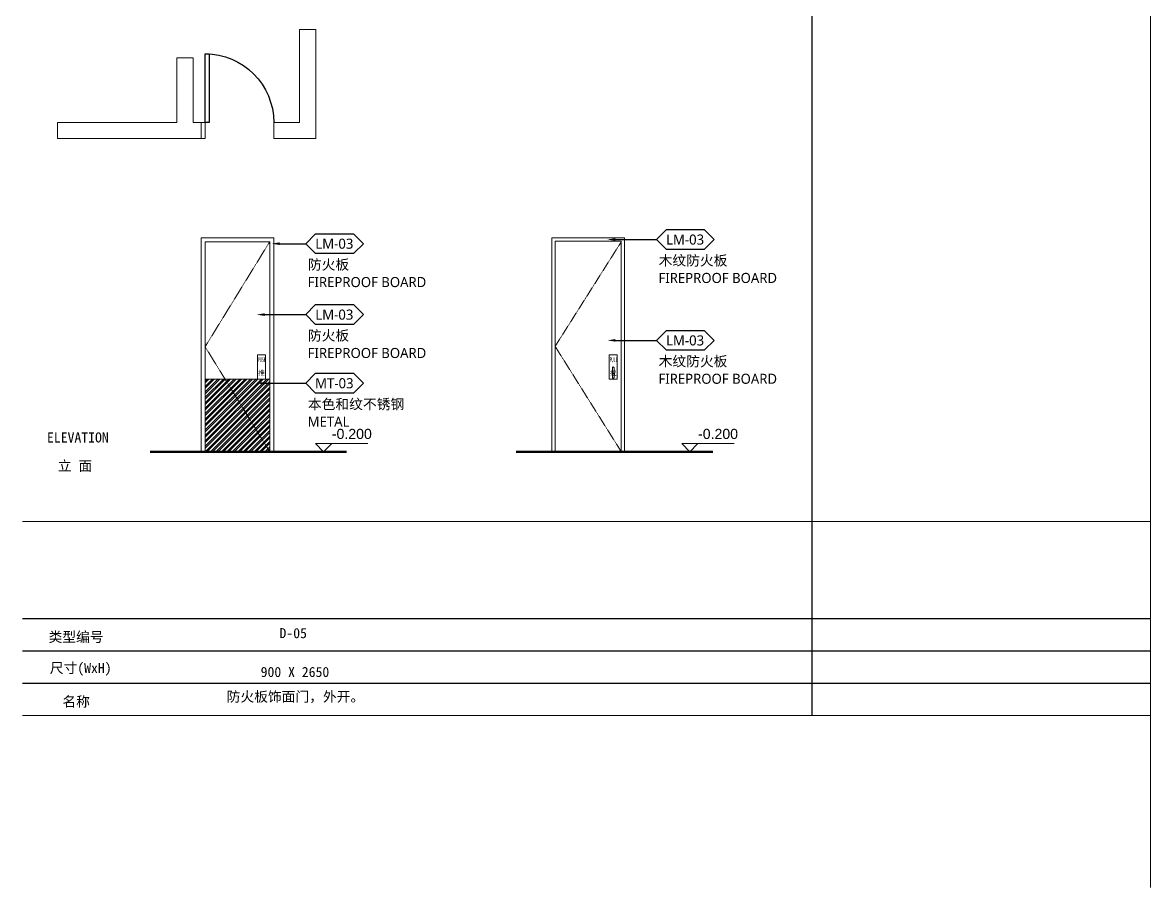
# Model space of a CAD drawing. Header units: millimetres. Extents: x -59920 to -20716, y 18887 to 47087.
# Drawn here: x -59920 to -45943, y 18887 to 29600 of the extents above; entities that cross this region are included whole.
import ezdxf
from ezdxf import colors
from ezdxf.entities.mleader import LeaderData, LeaderLine
from ezdxf.enums import TextEntityAlignment as Align
from ezdxf.math import Vec2, Vec3

# ---------------------------------------------------------------- set-up
doc = ezdxf.new("R2010")
doc.units = ezdxf.units.MM
doc.linetypes.add('_ACM-G-HIDDEN', pattern=[4.7625, 3.175, -1.5875])
for name, color, linetype in [('0 @ 50', 7, 'Continuous'), ('I-ELEV-LW01', 1, 'Continuous'), ('I—平面—门', 1, 'Continuous'), ('L-ELEV-MARK', 253, 'Continuous'), ('WALL TYPE$0$G-ANNO-NOTE-CH', 7, 'Continuous')]:
    doc.layers.add(name, color=color, linetype=linetype)
for name, color, linetype, lineweight in [('_ACM-A-ANNO-DIMS', 1, 'Continuous', 13), ('_ACM-A-DETL-THIN', 2, 'Continuous', 13), ('_ACM-A-ELVE-HIDD', 1, '_ACM-G-HIDDEN', 13), ('_ACM-A-ELVE-THIK', 5, 'Continuous', 50), ('I-PL-WALL-FHINISH', 73, 'Continuous', 13), ('I-WALL', 6, 'Continuous', 13), ('图框-1', 3, 'Continuous', 9)]:
    doc.layers.add(name, color=color, linetype=linetype, lineweight=lineweight)
doc.styles.add('_ACM-G-NOTES', font='arial.ttf')
doc.styles.add('MtXpl_', font='simhei.ttf')
doc.styles.add('WALL TYPE$0$Aecom Chinese', font='Microsoft YaHei.ttf')

# ---------------------------------------------------------------- blocks, each defined once
blk = doc.blocks.new('A$C3849a8ba')
at = {"layer": 'I-PL-WALL-FHINISH'}
blk.add_lwpolyline([(0, -200), (50, -200), (50, 0), (0, 0)], close=True, dxfattribs=at)
at = {"layer": 'I—平面—门'}
blk.add_lwpolyline([(50, -1050), (100, -1050), (100, -200), (50, -200)], close=True, dxfattribs=at)
at = {"layer": 'L-ELEV-MARK'}
blk.add_arc((50, -200), 850, 270, 0, dxfattribs=at)
blk = doc.blocks.new('WHA12202707')
at = {"transparency": 16777216}
for p, q in [((2.38, 2.38), (0, 0)), ((2.38, -2.38), (0, 0)), ((11.91, 2.38), (2.38, 2.38)), ((11.91, 2.38), (14.29, 0)), ((11.91, -2.38), (14.29, 0)), ((2.38, -2.38), (11.91, -2.38))]:
    blk.add_line(p, q, dxfattribs=at)
at = {"transparency": 16777216, "style": 'WALL TYPE$0$Aecom Chinese'}
blk.add_attdef('英文2', (0.49, -14.58), '', height=2.5, dxfattribs=at)
at = {"layer": 'WALL TYPE$0$G-ANNO-NOTE-CH', "transparency": 16777216, "style": 'WALL TYPE$0$Aecom Chinese'}
blk.add_attdef('编号', text='', height=2.5, dxfattribs=at).set_placement((7.1, 0), align=Align.MIDDLE)
for tag, p in [('中文', (0.54, -5.18)), ('英文', (0.49, -9.51))]:
    blk.add_attdef(tag, text='', height=2.5, dxfattribs=at).set_placement(p, align=Align.MIDDLE_LEFT)
blk = doc.blocks.new('*U134')
for p, q in [((-2, 2), (2, 2)), ((0, 0), (-2, 2)), ((-2, 0), (2, 0)), ((2, 2), (0, 0)), ((2, 2), (11, 2))]:
    blk.add_line(p, q)
at = {"style": '_ACM-G-NOTES'}
blk.add_attdef('HEIGHT-1', text='', height=2.5, dxfattribs=at).set_placement((2.05, 5.66), align=Align.TOP_LEFT)

msp = doc.modelspace()

# ---------------------------------------------------------------- hatches: boundary and pattern name
h = msp.add_hatch()
h.set_pattern_fill('ANSI32', color=8, scale=5)
h.set_pattern_definition([(45, (-20788.744, 10167.86), (-33.67596, 33.67596), []), (45, (-20766.294, 10167.86), (-33.67596, 33.67596), [])])
h.paths.add_polyline_path([(-56857.3, 24284.4), (-56857.3, 25184.4), (-57657.3, 25184.4), (-57657.3, 24284.4)])

# ---------------------------------------------------------------- linework, layer by layer
at = {"layer": '_ACM-A-DETL-THIN'}
for points in [[(-57707.3, 24284.4), (-57707.3, 26934.4), (-56807.3, 26934.4), (-56807.3, 24284.4)], [(-56857.3, 26884.4), (-56857.3, 24284.4)], [(-52460.4, 24284.4), (-52460.4, 26934.4), (-53360.4, 26934.4), (-53360.4, 24284.4)], [(-52500.4, 24284.4), (-52500.4, 26894.4), (-53320.4, 26894.4), (-53320.4, 24284.4)], [(-57657.3, 25184.4), (-56857.3, 25184.4)]]:
    msp.add_lwpolyline(points, dxfattribs=at)
for points in [[(-57657.3, 26884.4), (-56857.3, 26884.4), (-56857.3, 24284.4), (-57657.3, 24284.4)], [(-56907.3, 25184.4), (-57007.3, 25184.4), (-57007.3, 25484.4), (-56907.3, 25484.4)], [(-52550.4, 25184.4), (-52650.4, 25184.4), (-52650.4, 25484.4), (-52550.4, 25484.4)]]:
    msp.add_lwpolyline(points, close=True, dxfattribs=at)
msp.add_lwpolyline([(-52600.4, 25334.4), (-52600.4, 25334.4, -0.4142136), (-52590.4, 25324.4), (-52590.4, 25204.2, -0.4142136), (-52600.4, 25194.2), (-52600.4, 25194.2, -0.4142136), (-52610.4, 25204.2), (-52610.4, 25324.4, -0.4142136)], format="xyb", close=True, dxfattribs=at)
at = {"layer": '_ACM-A-ELVE-HIDD'}
for points in [[(-56857.3, 26884.4), (-57657.3, 25584.4), (-56857.3, 24284.4)], [(-52500.4, 24284.4), (-53320.4, 25589.4), (-52500.4, 26884.4)], [(-56658.7, 24284.4), (-56125.8, 24284.4)], [(-52120.5, 24284.4), (-51587.6, 24284.4)]]:
    msp.add_lwpolyline(points, dxfattribs=at)
at = {"layer": '_ACM-A-ELVE-THIK'}
for points in [[(-58340.2, 24284.4), (-55905.4, 24284.4)], [(-53802, 24284.4), (-51367.3, 24284.4)]]:
    msp.add_lwpolyline(points, dxfattribs=at)
at = {"layer": 'I-ELEV-LW01'}
for p, q in [((-50135.2, 21018.4), (-50135.2, 47087)), ((-59919.9, 22218.4), (-45942.9, 22218.4)), ((-59919.9, 21818.4), (-45942.9, 21818.4)), ((-59919.9, 21418.4), (-45942.9, 21418.4))]:
    msp.add_line(p, q, dxfattribs=at)
at = {"layer": 'I-WALL'}
for points in [[(-56807.3, 28163.5), (-56807.3, 28363.5), (-56487.3, 28363.5), (-56487.3, 29513.5), (-56287.3, 29513.5), (-56287.3, 28163.5), (-56807.3, 28163.5)], [(-57707.3, 28163.5), (-59487.3, 28163.5), (-59487.3, 28363.5), (-58007.3, 28363.5), (-58007.3, 29163.5), (-57807.3, 29163.5), (-57807.3, 28363.5), (-57707.3, 28363.5), (-57707.3, 28163.5)]]:
    msp.add_lwpolyline(points, dxfattribs=at)
at = {"layer": '图框-1', "color": 4}
msp.add_line((-45942.9, 18887), (-45942.9, 47087), dxfattribs=at)
for points in [[(-45942.9, 23418.4), (-59919.9, 23418.4), (-59919.9, 23418.4), (-59919.9, 23418.4)], [(-59919.9, 21018.4), (-45942.9, 21018.4)]]:
    msp.add_lwpolyline(points, dxfattribs=at)

# ---------------------------------------------------------------- block references
at = {"xscale": -1, "rotation": 180}
msp.add_blockref('A$C3849a8ba', (-57707.3, 28163.5), dxfattribs=at)
at = {"layer": '_ACM-A-ANNO-DIMS', "xscale": 50, "yscale": 50, "zscale": 50}
for p in [(-56189.3, 24284.4), (-51651.2, 24284.4)]:
    msp.add_blockref('*U134', p, dxfattribs=at).add_auto_attribs({'HEIGHT-1': '-0.200'})

# ---------------------------------------------------------------- texts
at = {"color": 251, "style": 'MtXpl_', "width": 0.5}
for s, p in [('PUSH', (-57002.5, 25394.1)), ('PULL', (-52645.6, 25394.1))]:
    msp.add_text(s, height=60, dxfattribs=at).set_placement(p)
at = {"color": 251, "style": 'MtXpl_'}
for s, p in [('推', (-57001.7, 25231.4)), ('拉', (-52644.8, 25231.4))]:
    msp.add_text(s, height=60, dxfattribs=at).set_placement(p)
at = {"style": 'MtXpl_'}
for s, p in [('ELEVATION', (-59617, 24398.4)), ('立 面', (-59482.8, 24045.6)), ('D-05', (-56735.8, 21974.7)), ('类型编号', (-59597.1, 21927.6)), ('尺寸(WxH)', (-59582.5, 21543.2)), ('900 X 2650', (-56969.3, 21493.7)), ('名称', (-59425.9, 21126.5))]:
    msp.add_text(s, height=125, dxfattribs=at).set_placement(p)
at = {"insert": (-57390.7, 21312.5), "char_height": 125, "width": 3964.74, "attachment_point": 1, "style": 'MtXpl_'}
msp.add_mtext('防火板饰面门，外开。', dxfattribs=at)

# ---------------------------------------------------------------- leaders
at = {"layer": '0 @ 50'}
ml = msp.add_multileader_block('Standard', dxfattribs=at)
ml.set_content('WHA12202707', color=256, scale=50)
ml.set_attribute('编号', 'LM-03', width=0)
ml.set_attribute('中文', '防火板', width=0)
ml.set_attribute('英文', 'FIREPROOF BOARD', width=0)
ml.set_attribute('英文2', '', width=0)
ml.set_leader_properties(color=2)
ml.build(insert=Vec2(0, 0))
ml.multileader.update_dxf_attribs({"text_right_attachment_type": 6, "dogleg_length": 0.36, "arrow_head_size": 100, "scale": 50})
ctx = ml.context
ctx.base_point, ctx.scale, ctx.char_height, ctx.arrow_head_size, ctx.landing_gap_size, ctx.plane_origin = Vec3(-56411.2, 26861.3), 50, 3750, 100, 4.5, Vec3(-54600.8, 24413.1)
ctx.right_attachment = 6
notes = []
notes.append((ctx, [(0, (1, 1, 0), (-56473.2, 26861.3), (1, 0), 62, [(0, [(-56833.9, 26861.3)], 0, [])])]))
ctx.block.insert = Vec3(-56411.2, 26861.3)
ml = msp.add_multileader_block('Standard', dxfattribs=at)
ml.set_content('WHA12202707', color=256, scale=50)
ml.set_attribute('编号', 'LM-03', width=0)
ml.set_attribute('中文', '木纹防火板', width=0)
ml.set_attribute('英文', 'FIREPROOF BOARD', width=0)
ml.set_attribute('英文2', '', width=0)
ml.set_leader_properties(color=2)
ml.build(insert=Vec2(0, 0))
ml.multileader.update_dxf_attribs({"text_right_attachment_type": 6, "dogleg_length": 0.36, "arrow_head_size": 100, "scale": 50})
ctx = ml.context
ctx.base_point, ctx.scale, ctx.char_height, ctx.arrow_head_size, ctx.landing_gap_size, ctx.plane_origin = Vec3(-52064.3, 26912.4), 50, 3750, 100, 4.5, Vec3(-50253.9, 24164.2)
ctx.right_attachment = 6
notes.append((ctx, [(0, (1, 1, 0), (-52301.3, 26912.4), (1, 0), 237, [(0, [(-52672, 26912.4)], 0, [])])]))
ctx.block.insert = Vec3(-52064.3, 26912.4)
ml = msp.add_multileader_block('Standard', dxfattribs=at)
ml.set_content('WHA12202707', color=256, scale=50)
ml.set_attribute('编号', 'LM-03', width=0)
ml.set_attribute('中文', '防火板', width=0)
ml.set_attribute('英文', 'FIREPROOF BOARD', width=0)
ml.set_attribute('英文2', '', width=0)
ml.set_leader_properties(color=2)
ml.build(insert=Vec2(0, 0))
ml.multileader.update_dxf_attribs({"text_right_attachment_type": 6, "dogleg_length": 0.36, "arrow_head_size": 100, "scale": 50})
ctx = ml.context
ctx.base_point, ctx.scale, ctx.char_height, ctx.arrow_head_size, ctx.landing_gap_size, ctx.plane_origin = Vec3(-56411.2, 25982.7), 50, 3750, 100, 4.5, Vec3(-54600.8, 23534.6)
ctx.right_attachment = 6
notes.append((ctx, [(0, (1, 1, 0), (-56648.2, 25982.7), (1, 0), 237, [(0, [(-57018.9, 25982.7)], 0, [])])]))
ctx.block.insert = Vec3(-56411.2, 25982.7)
ml = msp.add_multileader_block('Standard', dxfattribs=at)
ml.set_content('WHA12202707', color=256, scale=50)
ml.set_attribute('编号', 'LM-03', width=0)
ml.set_attribute('中文', '木纹防火板', width=0)
ml.set_attribute('英文', 'FIREPROOF BOARD', width=0)
ml.set_attribute('英文2', '', width=0)
ml.set_leader_properties(color=2)
ml.build(insert=Vec2(0, 0))
ml.multileader.update_dxf_attribs({"text_right_attachment_type": 6, "dogleg_length": 0.36, "arrow_head_size": 100, "scale": 50})
ctx = ml.context
ctx.base_point, ctx.scale, ctx.char_height, ctx.arrow_head_size, ctx.landing_gap_size, ctx.plane_origin = Vec3(-52064.3, 25663.5), 50, 3750, 100, 4.5, Vec3(-50253.9, 23215.3)
ctx.right_attachment = 6
notes.append((ctx, [(0, (1, 1, 0), (-52301.3, 25663.5), (1, 0), 237, [(0, [(-52672, 25663.5)], 0, [])])]))
ctx.block.insert = Vec3(-52064.3, 25663.5)
ml = msp.add_multileader_block('Standard', dxfattribs=at)
ml.set_content('WHA12202707', color=256, scale=50)
ml.set_attribute('编号', 'MT-03', width=0)
ml.set_attribute('中文', '本色和纹不锈钢', width=0)
ml.set_attribute('英文', 'METAL', width=0)
ml.set_attribute('英文2', '', width=0)
ml.set_leader_properties(color=2)
ml.build(insert=Vec2(0, 0))
ml.multileader.update_dxf_attribs({"text_right_attachment_type": 6, "dogleg_length": 0.36, "arrow_head_size": 100, "scale": 50})
ctx = ml.context
ctx.base_point, ctx.scale, ctx.char_height, ctx.arrow_head_size, ctx.landing_gap_size, ctx.plane_origin = Vec3(-56411.2, 25132.6), 50, 3750, 100, 4.5, Vec3(-54600.8, 22684.5)
ctx.right_attachment = 6
notes.append((ctx, [(0, (1, 1, 0), (-56648.2, 25132.6), (1, 0), 237, [(0, [(-57018.9, 25132.6)], 0, [])])]))
ctx.block.insert = Vec3(-56411.2, 25132.6)
for ctx, leaders in notes:
    for number, flags, end, landing, length, lines in leaders:
        leader = LeaderData()
        leader.index, (leader.has_last_leader_line, leader.has_dogleg_vector, leader.attachment_direction) = number, flags
        leader.last_leader_point, leader.dogleg_vector, leader.dogleg_length = Vec3(end), Vec3(landing), length
        for number, points, colour, breaks in lines:
            line = LeaderLine()
            line.index, line.vertices, line.color, line.breaks = number, Vec3.list(points), colors.encode_raw_color(colour), breaks
            leader.lines.append(line)
        ctx.leaders.append(leader)

doc.saveas('drawing.dxf')
